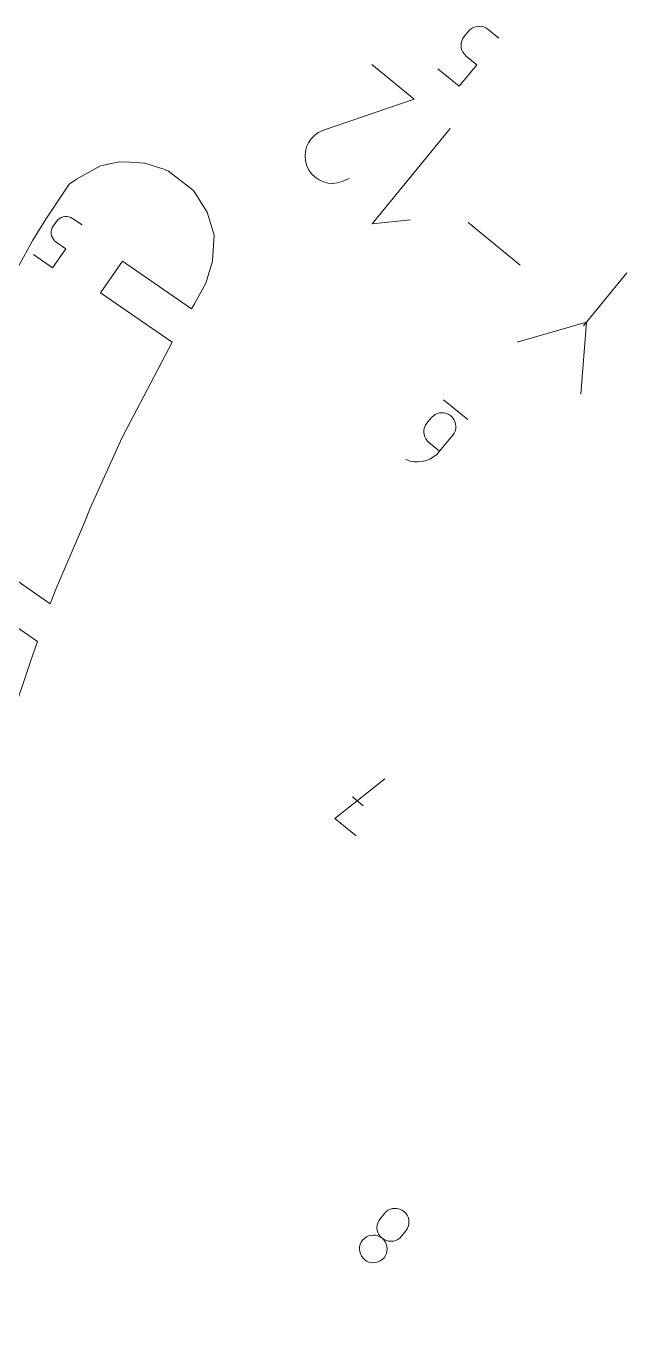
# Model space of a CAD drawing. Header units: millimetres. Extents: x -427 to 95, y -121 to 655.
# Drawn here: x -114.7 to -58.3, y 385.8 to 508.8 of the extents above; entities that cross this region are included whole.
import ezdxf

# ---------------------------------------------------------------- set-up
doc = ezdxf.new("R2010")
doc.units = ezdxf.units.MM
doc.header["$MEASUREMENT"] = 0
doc.layers.add('layer 1', color=7, linetype='Continuous')

msp = doc.modelspace()

# ---------------------------------------------------------------- linework, layer by layer
at = {"layer": 'layer 1', "color": 242, "lineweight": 9}
for points, knots in [([(-70.3347, 507.7071), (-70.3347, 507.7071), (-71.3406, 508.5297), (-71.3406, 508.5297), (-71.3406, 508.5297), (-71.3406, 508.5297), (-71.5342, 508.6616), (-71.5342, 508.6616), (-71.5342, 508.6616), (-71.5342, 508.6616), (-71.7438, 508.7527), (-71.7438, 508.7527), (-71.7438, 508.7527), (-71.7438, 508.7527), (-71.96, 508.8059), (-71.96, 508.8059), (-71.96, 508.8059), (-71.96, 508.8059), (-72.1833, 508.8214), (-72.1833, 508.8214), (-72.1833, 508.8214), (-72.1833, 508.8214), (-72.4026, 508.7988), (-72.4026, 508.7988), (-72.4026, 508.7988), (-72.4026, 508.7988), (-72.6159, 508.7396), (-72.6159, 508.7396), (-72.6159, 508.7396), (-72.6159, 508.7396), (-72.8185, 508.6452), (-72.8185, 508.6452), (-72.8185, 508.6452), (-72.8185, 508.6452), (-73.0058, 508.5108), (-73.0058, 508.5108), (-73.0058, 508.5108), (-73.0058, 508.5108), (-73.1697, 508.3432), (-73.1697, 508.3432), (-73.1697, 508.3432), (-73.1697, 508.3432), (-73.5791, 507.8418), (-73.5791, 507.8418), (-73.5791, 507.8418), (-73.5791, 507.8418), (-73.7104, 507.6489), (-73.7104, 507.6489), (-73.7104, 507.6489), (-73.7104, 507.6489), (-73.8024, 507.4389), (-73.8024, 507.4389), (-73.8024, 507.4389), (-73.8024, 507.4389), (-73.8581, 507.2221), (-73.8581, 507.2221), (-73.8581, 507.2221), (-73.8581, 507.2221), (-73.8711, 506.9995), (-73.8711, 506.9995), (-73.8711, 506.9995), (-73.8711, 506.9995), (-73.8482, 506.7799), (-73.8482, 506.7799), (-73.8482, 506.7799), (-73.8482, 506.7799), (-73.7891, 506.5674), (-73.7891, 506.5674), (-73.7891, 506.5674), (-73.7891, 506.5674), (-73.694, 506.364), (-73.694, 506.364), (-73.694, 506.364), (-73.694, 506.364), (-73.563, 506.1803), (-73.563, 506.1803), (-73.563, 506.1803), (-73.563, 506.1803), (-73.3927, 506.0162), (-73.3927, 506.0162), (-73.3927, 506.0162), (-73.3927, 506.0162), (-72.3865, 505.1936), (-72.3865, 505.1936), (-72.3865, 505.1936), (-72.3865, 505.1936), (-74.035, 503.1744), (-74.035, 503.1744), (-74.035, 503.1744), (-74.035, 503.1744), (-76.0505, 504.8201), (-76.0505, 504.8201)], [0, 0, 0, 0, 0.04166667, 0.04166667, 0.04166667, 0.04166667, 0.08333333, 0.08333333, 0.08333333, 0.08333333, 0.125, 0.125, 0.125, 0.125, 0.16666667, 0.16666667, 0.16666667, 0.16666667, 0.20833333, 0.20833333, 0.20833333, 0.20833333, 0.25, 0.25, 0.25, 0.25, 0.29166667, 0.29166667, 0.29166667, 0.29166667, 0.33333333, 0.33333333, 0.33333333, 0.33333333, 0.375, 0.375, 0.375, 0.375, 0.41666667, 0.41666667, 0.41666667, 0.41666667, 0.45833333, 0.45833333, 0.45833333, 0.45833333, 0.5, 0.5, 0.5, 0.5, 0.54166667, 0.54166667, 0.54166667, 0.54166667, 0.58333333, 0.58333333, 0.58333333, 0.58333333, 0.625, 0.625, 0.625, 0.625, 0.66666667, 0.66666667, 0.66666667, 0.66666667, 0.70833333, 0.70833333, 0.70833333, 0.70833333, 0.75, 0.75, 0.75, 0.75, 0.79166667, 0.79166667, 0.79166667, 0.79166667, 0.83333333, 0.83333333, 0.83333333, 0.83333333, 0.875, 0.875, 0.875, 0.875, 0.91666667, 0.91666667, 0.91666667, 0.91666667, 1, 1, 1, 1]), ([(-82.2521, 505.2196), (-82.2521, 505.2196), (-78.2698, 501.9657), (-78.2698, 501.9657), (-78.2698, 501.9657), (-78.2698, 501.9657), (-86.788, 499.0477), (-86.788, 499.0477), (-86.788, 499.0477), (-86.788, 499.0477), (-86.7979, 499.0446), (-86.7979, 499.0446), (-86.7979, 499.0446), (-86.7979, 499.0446), (-86.8078, 499.0446), (-86.8078, 499.0446), (-86.8078, 499.0446), (-86.8078, 499.0446), (-86.8143, 499.0421), (-86.8143, 499.0421), (-86.8143, 499.0421), (-86.8143, 499.0421), (-86.8245, 499.0384), (-86.8245, 499.0384), (-86.8245, 499.0384), (-86.8245, 499.0384), (-86.8341, 499.0347), (-86.8341, 499.0347), (-86.8341, 499.0347), (-86.8341, 499.0347), (-86.8403, 499.0316), (-86.8403, 499.0316), (-86.8403, 499.0316), (-86.8403, 499.0316), (-86.8505, 499.0279), (-86.8505, 499.0279), (-86.8505, 499.0279), (-86.8505, 499.0279), (-86.8604, 499.0248), (-86.8604, 499.0248), (-86.8604, 499.0248), (-86.8604, 499.0248), (-86.87, 499.0223), (-86.87, 499.0223), (-86.87, 499.0223), (-86.87, 499.0223), (-87.2897, 498.8179), (-87.2897, 498.8179), (-87.2897, 498.8179), (-87.2897, 498.8179), (-87.6532, 498.5528), (-87.6532, 498.5528), (-87.6532, 498.5528), (-87.6532, 498.5528), (-87.9614, 498.2354), (-87.9614, 498.2354), (-87.9614, 498.2354), (-87.9614, 498.2354), (-88.2073, 497.8684), (-88.2073, 497.8684), (-88.2073, 497.8684), (-88.2073, 497.8684), (-88.3878, 497.4679), (-88.3878, 497.4679), (-88.3878, 497.4679), (-88.3878, 497.4679), (-88.4959, 497.0455), (-88.4959, 497.0455), (-88.4959, 497.0455), (-88.4959, 497.0455), (-88.535, 496.6026), (-88.535, 496.6026), (-88.535, 496.6026), (-88.535, 496.6026), (-88.4922, 496.1542), (-88.4922, 496.1542), (-88.4922, 496.1542), (-88.4922, 496.1542), (-88.3714, 495.7048), (-88.3714, 495.7048), (-88.3714, 495.7048), (-88.3714, 495.7048), (-88.1649, 495.2883), (-88.1649, 495.2883), (-88.1649, 495.2883), (-88.1649, 495.2883), (-87.8995, 494.9247), (-87.8995, 494.9247), (-87.8995, 494.9247), (-87.8995, 494.9247), (-87.5783, 494.6169), (-87.5783, 494.6169), (-87.5783, 494.6169), (-87.5783, 494.6169), (-87.211, 494.3703), (-87.211, 494.3703), (-87.211, 494.3703), (-87.211, 494.3703), (-86.8143, 494.1938), (-86.8143, 494.1938), (-86.8143, 494.1938), (-86.8143, 494.1938), (-86.3881, 494.0826), (-86.3881, 494.0826), (-86.3881, 494.0826), (-86.3881, 494.0826), (-85.9459, 494.0461), (-85.9459, 494.0461), (-85.9459, 494.0461), (-85.9459, 494.0461), (-85.4968, 494.0888), (-85.4968, 494.0888), (-85.4968, 494.0888), (-85.4968, 494.0888), (-85.0475, 494.213), (-85.0475, 494.213), (-85.0475, 494.213), (-85.0475, 494.213), (-84.376, 494.5023), (-84.376, 494.5023)], [0, 0, 0, 0, 0.03225806, 0.03225806, 0.03225806, 0.03225806, 0.06451613, 0.06451613, 0.06451613, 0.06451613, 0.09677419, 0.09677419, 0.09677419, 0.09677419, 0.12903226, 0.12903226, 0.12903226, 0.12903226, 0.16129032, 0.16129032, 0.16129032, 0.16129032, 0.19354839, 0.19354839, 0.19354839, 0.19354839, 0.22580645, 0.22580645, 0.22580645, 0.22580645, 0.25806452, 0.25806452, 0.25806452, 0.25806452, 0.29032258, 0.29032258, 0.29032258, 0.29032258, 0.32258065, 0.32258065, 0.32258065, 0.32258065, 0.35483871, 0.35483871, 0.35483871, 0.35483871, 0.38709677, 0.38709677, 0.38709677, 0.38709677, 0.41935484, 0.41935484, 0.41935484, 0.41935484, 0.4516129, 0.4516129, 0.4516129, 0.4516129, 0.48387097, 0.48387097, 0.48387097, 0.48387097, 0.51612903, 0.51612903, 0.51612903, 0.51612903, 0.5483871, 0.5483871, 0.5483871, 0.5483871, 0.58064516, 0.58064516, 0.58064516, 0.58064516, 0.61290323, 0.61290323, 0.61290323, 0.61290323, 0.64516129, 0.64516129, 0.64516129, 0.64516129, 0.67741935, 0.67741935, 0.67741935, 0.67741935, 0.70967742, 0.70967742, 0.70967742, 0.70967742, 0.74193548, 0.74193548, 0.74193548, 0.74193548, 0.77419355, 0.77419355, 0.77419355, 0.77419355, 0.80645161, 0.80645161, 0.80645161, 0.80645161, 0.83870968, 0.83870968, 0.83870968, 0.83870968, 0.87096774, 0.87096774, 0.87096774, 0.87096774, 0.90322581, 0.90322581, 0.90322581, 0.90322581, 0.93548387, 0.93548387, 0.93548387, 0.93548387, 1, 1, 1, 1]), ([(-74.9068, 499.2186), (-74.9068, 499.2186), (-82.2323, 490.2511), (-82.2323, 490.2511), (-82.2323, 490.2511), (-82.2323, 490.2511), (-78.6107, 490.6178), (-78.6107, 490.6178)], [0, 0, 0, 0, 0.33333333, 0.33333333, 0.33333333, 0.33333333, 1, 1, 1, 1]), ([(-109.4822, 490.1393), (-109.4822, 490.1393), (-110.3738, 490.7562), (-110.3738, 490.7562), (-110.3738, 490.7562), (-110.3738, 490.7562), (-110.5442, 490.8503), (-110.5442, 490.8503), (-110.5442, 490.8503), (-110.5442, 490.8503), (-110.7247, 490.9129), (-110.7247, 490.9129), (-110.7247, 490.9129), (-110.7247, 490.9129), (-110.908, 490.946), (-110.908, 490.946), (-110.908, 490.946), (-110.908, 490.946), (-111.0951, 490.9426), (-111.0951, 490.9426), (-111.0951, 490.9426), (-111.0951, 490.9426), (-111.2784, 490.9098), (-111.2784, 490.9098), (-111.2784, 490.9098), (-111.2784, 490.9098), (-111.4522, 490.8445), (-111.4522, 490.8445), (-111.4522, 490.8445), (-111.4522, 490.8445), (-111.6129, 490.7528), (-111.6129, 490.7528), (-111.6129, 490.7528), (-111.6129, 490.7528), (-111.7603, 490.6277), (-111.7603, 490.6277), (-111.7603, 490.6277), (-111.7603, 490.6277), (-111.8851, 490.4765), (-111.8851, 490.4765), (-111.8851, 490.4765), (-111.8851, 490.4765), (-112.1933, 490.0343), (-112.1933, 490.0343), (-112.1933, 490.0343), (-112.1933, 490.0343), (-112.2881, 489.8643), (-112.2881, 489.8643), (-112.2881, 489.8643), (-112.2881, 489.8643), (-112.3503, 489.6837), (-112.3503, 489.6837), (-112.3503, 489.6837), (-112.3503, 489.6837), (-112.3831, 489.5004), (-112.3831, 489.5004), (-112.3831, 489.5004), (-112.3831, 489.5004), (-112.3797, 489.313), (-112.3797, 489.313), (-112.3797, 489.313), (-112.3797, 489.313), (-112.3472, 489.1331), (-112.3472, 489.1331), (-112.3472, 489.1331), (-112.3472, 489.1331), (-112.2816, 488.9593), (-112.2816, 488.9593), (-112.2816, 488.9593), (-112.2816, 488.9593), (-112.1899, 488.7958), (-112.1899, 488.7958), (-112.1899, 488.7958), (-112.1899, 488.7958), (-112.0654, 488.6518), (-112.0654, 488.6518), (-112.0654, 488.6518), (-112.0654, 488.6518), (-111.9146, 488.5264), (-111.9146, 488.5264), (-111.9146, 488.5264), (-111.9146, 488.5264), (-111.0229, 487.9104), (-111.0229, 487.9104), (-111.0229, 487.9104), (-111.0229, 487.9104), (-112.262, 486.1213), (-112.262, 486.1213), (-112.262, 486.1213), (-112.262, 486.1213), (-114.045, 487.3532), (-114.045, 487.3532)], [0, 0, 0, 0, 0.04166667, 0.04166667, 0.04166667, 0.04166667, 0.08333333, 0.08333333, 0.08333333, 0.08333333, 0.125, 0.125, 0.125, 0.125, 0.16666667, 0.16666667, 0.16666667, 0.16666667, 0.20833333, 0.20833333, 0.20833333, 0.20833333, 0.25, 0.25, 0.25, 0.25, 0.29166667, 0.29166667, 0.29166667, 0.29166667, 0.33333333, 0.33333333, 0.33333333, 0.33333333, 0.375, 0.375, 0.375, 0.375, 0.41666667, 0.41666667, 0.41666667, 0.41666667, 0.45833333, 0.45833333, 0.45833333, 0.45833333, 0.5, 0.5, 0.5, 0.5, 0.54166667, 0.54166667, 0.54166667, 0.54166667, 0.58333333, 0.58333333, 0.58333333, 0.58333333, 0.625, 0.625, 0.625, 0.625, 0.66666667, 0.66666667, 0.66666667, 0.66666667, 0.70833333, 0.70833333, 0.70833333, 0.70833333, 0.75, 0.75, 0.75, 0.75, 0.79166667, 0.79166667, 0.79166667, 0.79166667, 0.83333333, 0.83333333, 0.83333333, 0.83333333, 0.875, 0.875, 0.875, 0.875, 0.91666667, 0.91666667, 0.91666667, 0.91666667, 1, 1, 1, 1]), ([(-68.6072, 479.124), (-68.6072, 479.124), (-62.0847, 481.0082), (-62.0847, 481.0082), (-62.0847, 481.0082), (-62.0847, 481.0082), (-62.6254, 474.237), (-62.6254, 474.237)], [0, 0, 0, 0, 0.33333333, 0.33333333, 0.33333333, 0.33333333, 1, 1, 1, 1]), ([(-79.0465, 468.0846), (-79.0465, 468.0846), (-79.0465, 468.0846), (-79.0465, 468.0846), (-79.0465, 468.0846), (-79.0465, 468.0846), (-78.6696, 467.956), (-78.6696, 467.956), (-78.6696, 467.956), (-78.6696, 467.956), (-78.2862, 467.8848), (-78.2862, 467.8848), (-78.2862, 467.8848), (-78.2862, 467.8848), (-77.8994, 467.8712), (-77.8994, 467.8712), (-77.8994, 467.8712), (-77.8994, 467.8712), (-77.5191, 467.9108), (-77.5191, 467.9108), (-77.5191, 467.9108), (-77.5191, 467.9108), (-77.1487, 468.0028), (-77.1487, 468.0028), (-77.1487, 468.0028), (-77.1487, 468.0028), (-76.795, 468.1434), (-76.795, 468.1434), (-76.795, 468.1434), (-76.795, 468.1434), (-76.4639, 468.3373), (-76.4639, 468.3373), (-76.4639, 468.3373), (-76.4639, 468.3373), (-76.1558, 468.5798), (-76.1558, 468.5798), (-76.1558, 468.5798), (-76.1558, 468.5798), (-75.8835, 468.8681), (-75.8835, 468.8681), (-75.8835, 468.8681), (-75.8835, 468.8681), (-74.6544, 470.372), (-74.6544, 470.372), (-74.6544, 470.372), (-74.6544, 470.372), (-74.523, 470.5686), (-74.523, 470.5686), (-74.523, 470.5686), (-74.523, 470.5686), (-74.4283, 470.7752), (-74.4283, 470.7752), (-74.4283, 470.7752), (-74.4283, 470.7752), (-74.3759, 470.9945), (-74.3759, 470.9945), (-74.3759, 470.9945), (-74.3759, 470.9945), (-74.3592, 471.2147), (-74.3592, 471.2147), (-74.3592, 471.2147), (-74.3592, 471.2147), (-74.3821, 471.4376), (-74.3821, 471.4376), (-74.3821, 471.4376), (-74.3821, 471.4376), (-74.4413, 471.6507), (-74.4413, 471.6507), (-74.4413, 471.6507), (-74.4413, 471.6507), (-74.5364, 471.8536), (-74.5364, 471.8536), (-74.5364, 471.8536), (-74.5364, 471.8536), (-74.6711, 472.0406), (-74.6711, 472.0406), (-74.6711, 472.0406), (-74.6711, 472.0406), (-74.8377, 472.2041), (-74.8377, 472.2041), (-74.8377, 472.2041), (-74.8377, 472.2041), (-75.0313, 472.3351), (-75.0313, 472.3351), (-75.0313, 472.3351), (-75.0313, 472.3351), (-75.2409, 472.4271), (-75.2409, 472.4271), (-75.2409, 472.4271), (-75.2409, 472.4271), (-75.4574, 472.4791), (-75.4574, 472.4791), (-75.4574, 472.4791), (-75.4574, 472.4791), (-75.6804, 472.4959), (-75.6804, 472.4959), (-75.6804, 472.4959), (-75.6804, 472.4959), (-75.9, 472.4729), (-75.9, 472.4729), (-75.9, 472.4729), (-75.9, 472.4729), (-76.113, 472.4138), (-76.113, 472.4138), (-76.113, 472.4138), (-76.113, 472.4138), (-76.3162, 472.3193), (-76.3162, 472.3193), (-76.3162, 472.3193), (-76.3162, 472.3193), (-76.5029, 472.1849), (-76.5029, 472.1849), (-76.5029, 472.1849), (-76.5029, 472.1849), (-76.6668, 472.0171), (-76.6668, 472.0171), (-76.6668, 472.0171), (-76.6668, 472.0171), (-77.0765, 471.5163), (-77.0765, 471.5163), (-77.0765, 471.5163), (-77.0765, 471.5163), (-77.2078, 471.3221), (-77.2078, 471.3221), (-77.2078, 471.3221), (-77.2078, 471.3221), (-77.2995, 471.1125), (-77.2995, 471.1125), (-77.2995, 471.1125), (-77.2995, 471.1125), (-77.3552, 470.8966), (-77.3552, 470.8966), (-77.3552, 470.8966), (-77.3552, 470.8966), (-77.3682, 470.6736), (-77.3682, 470.6736), (-77.3682, 470.6736), (-77.3682, 470.6736), (-77.3487, 470.454), (-77.3487, 470.454), (-77.3487, 470.454), (-77.3487, 470.454), (-77.2865, 470.241), (-77.2865, 470.241), (-77.2865, 470.241), (-77.2865, 470.241), (-77.1914, 470.0384), (-77.1914, 470.0384), (-77.1914, 470.0384), (-77.1914, 470.0384), (-77.0601, 469.8507), (-77.0601, 469.8507), (-77.0601, 469.8507), (-77.0601, 469.8507), (-76.8897, 469.6869), (-76.8897, 469.6869), (-76.8897, 469.6869), (-76.8897, 469.6869), (-75.8835, 468.8681), (-75.8835, 468.8681)], [0, 0, 0, 0, 0.02439024, 0.02439024, 0.02439024, 0.02439024, 0.04878049, 0.04878049, 0.04878049, 0.04878049, 0.07317073, 0.07317073, 0.07317073, 0.07317073, 0.09756098, 0.09756098, 0.09756098, 0.09756098, 0.12195122, 0.12195122, 0.12195122, 0.12195122, 0.14634146, 0.14634146, 0.14634146, 0.14634146, 0.17073171, 0.17073171, 0.17073171, 0.17073171, 0.19512195, 0.19512195, 0.19512195, 0.19512195, 0.2195122, 0.2195122, 0.2195122, 0.2195122, 0.24390244, 0.24390244, 0.24390244, 0.24390244, 0.26829268, 0.26829268, 0.26829268, 0.26829268, 0.29268293, 0.29268293, 0.29268293, 0.29268293, 0.31707317, 0.31707317, 0.31707317, 0.31707317, 0.34146341, 0.34146341, 0.34146341, 0.34146341, 0.36585366, 0.36585366, 0.36585366, 0.36585366, 0.3902439, 0.3902439, 0.3902439, 0.3902439, 0.41463415, 0.41463415, 0.41463415, 0.41463415, 0.43902439, 0.43902439, 0.43902439, 0.43902439, 0.46341463, 0.46341463, 0.46341463, 0.46341463, 0.48780488, 0.48780488, 0.48780488, 0.48780488, 0.51219512, 0.51219512, 0.51219512, 0.51219512, 0.53658537, 0.53658537, 0.53658537, 0.53658537, 0.56097561, 0.56097561, 0.56097561, 0.56097561, 0.58536585, 0.58536585, 0.58536585, 0.58536585, 0.6097561, 0.6097561, 0.6097561, 0.6097561, 0.63414634, 0.63414634, 0.63414634, 0.63414634, 0.65853659, 0.65853659, 0.65853659, 0.65853659, 0.68292683, 0.68292683, 0.68292683, 0.68292683, 0.70731707, 0.70731707, 0.70731707, 0.70731707, 0.73170732, 0.73170732, 0.73170732, 0.73170732, 0.75609756, 0.75609756, 0.75609756, 0.75609756, 0.7804878, 0.7804878, 0.7804878, 0.7804878, 0.80487805, 0.80487805, 0.80487805, 0.80487805, 0.82926829, 0.82926829, 0.82926829, 0.82926829, 0.85365854, 0.85365854, 0.85365854, 0.85365854, 0.87804878, 0.87804878, 0.87804878, 0.87804878, 0.90243902, 0.90243902, 0.90243902, 0.90243902, 0.92682927, 0.92682927, 0.92682927, 0.92682927, 0.95121951, 0.95121951, 0.95121951, 0.95121951, 1, 1, 1, 1]), ([(-81.023, 438.075), (-81.023, 438.075), (-85.7328, 434.3645), (-85.7328, 434.3645), (-85.7328, 434.3645), (-85.7328, 434.3645), (-83.717, 432.7188), (-83.717, 432.7188)], [0, 0, 0, 0, 0.33333333, 0.33333333, 0.33333333, 0.33333333, 1, 1, 1, 1]), ([(-79.0564, 395.6066), (-79.0564, 395.6066), (-79.0564, 395.6066), (-79.0564, 395.6066), (-79.0564, 395.6066), (-79.0564, 395.6066), (-78.9251, 395.8026), (-78.9251, 395.8026), (-78.9251, 395.8026), (-78.9251, 395.8026), (-78.8334, 396.0095), (-78.8334, 396.0095), (-78.8334, 396.0095), (-78.8334, 396.0095), (-78.7777, 396.2288), (-78.7777, 396.2288), (-78.7777, 396.2288), (-78.7777, 396.2288), (-78.7647, 396.449), (-78.7647, 396.449), (-78.7647, 396.449), (-78.7647, 396.449), (-78.7879, 396.6685), (-78.7879, 396.6685), (-78.7879, 396.6685), (-78.7879, 396.6685), (-78.8464, 396.8847), (-78.8464, 396.8847), (-78.8464, 396.8847), (-78.8464, 396.8847), (-78.9415, 397.0845), (-78.9415, 397.0845), (-78.9415, 397.0845), (-78.9415, 397.0845), (-79.0728, 397.2715), (-79.0728, 397.2715), (-79.0728, 397.2715), (-79.0728, 397.2715), (-79.2431, 397.4354), (-79.2431, 397.4354), (-79.2431, 397.4354), (-79.2431, 397.4354), (-79.4364, 397.567), (-79.4364, 397.567), (-79.4364, 397.567), (-79.4364, 397.567), (-79.643, 397.6586), (-79.643, 397.6586), (-79.643, 397.6586), (-79.643, 397.6586), (-79.8625, 397.7138), (-79.8625, 397.7138), (-79.8625, 397.7138), (-79.8625, 397.7138), (-80.0821, 397.7268), (-80.0821, 397.7268), (-80.0821, 397.7268), (-80.0821, 397.7268), (-80.3017, 397.7079), (-80.3017, 397.7079), (-80.3017, 397.7079), (-80.3017, 397.7079), (-80.5178, 397.6481), (-80.5178, 397.6481), (-80.5178, 397.6481), (-80.5178, 397.6481), (-80.7179, 397.5534), (-80.7179, 397.5534), (-80.7179, 397.5534), (-80.7179, 397.5534), (-80.9047, 397.4193), (-80.9047, 397.4193), (-80.9047, 397.4193), (-80.9047, 397.4193), (-81.0688, 397.2514), (-81.0688, 397.2514), (-81.0688, 397.2514), (-81.0688, 397.2514), (-81.4785, 396.7497), (-81.4785, 396.7497), (-81.4785, 396.7497), (-81.4785, 396.7497), (-81.6098, 396.5567), (-81.6098, 396.5567), (-81.6098, 396.5567), (-81.6098, 396.5567), (-81.7012, 396.3468), (-81.7012, 396.3468), (-81.7012, 396.3468), (-81.7012, 396.3468), (-81.7569, 396.1312), (-81.7569, 396.1312), (-81.7569, 396.1312), (-81.7569, 396.1312), (-81.7737, 395.9082), (-81.7737, 395.9082), (-81.7737, 395.9082), (-81.7737, 395.9082), (-81.7507, 395.6877), (-81.7507, 395.6877), (-81.7507, 395.6877), (-81.7507, 395.6877), (-81.6916, 395.4719), (-81.6916, 395.4719), (-81.6916, 395.4719), (-81.6916, 395.4719), (-81.5931, 395.2715), (-81.5931, 395.2715), (-81.5931, 395.2715), (-81.5931, 395.2715), (-81.4618, 395.0854), (-81.4618, 395.0854), (-81.4618, 395.0854), (-81.4618, 395.0854), (-81.2949, 394.9212), (-81.2949, 394.9212), (-81.2949, 394.9212), (-81.2949, 394.9212), (-81.1016, 394.7902), (-81.1016, 394.7902), (-81.1016, 394.7902), (-81.1016, 394.7902), (-80.8913, 394.6983), (-80.8913, 394.6983), (-80.8913, 394.6983), (-80.8913, 394.6983), (-80.6755, 394.6428), (-80.6755, 394.6428), (-80.6755, 394.6428), (-80.6755, 394.6428), (-80.4525, 394.6295), (-80.4525, 394.6295), (-80.4525, 394.6295), (-80.4525, 394.6295), (-80.2329, 394.6496), (-80.2329, 394.6496), (-80.2329, 394.6496), (-80.2329, 394.6496), (-80.0164, 394.7116), (-80.0164, 394.7116), (-80.0164, 394.7116), (-80.0164, 394.7116), (-79.8167, 394.8063), (-79.8167, 394.8063), (-79.8167, 394.8063), (-79.8167, 394.8063), (-79.6296, 394.9377), (-79.6296, 394.9377), (-79.6296, 394.9377), (-79.6296, 394.9377), (-79.4661, 395.1083), (-79.4661, 395.1083), (-79.4661, 395.1083), (-79.4661, 395.1083), (-79.0564, 395.6066), (-79.0564, 395.6066)], [0, 0, 0, 0, 0.025, 0.025, 0.025, 0.025, 0.05, 0.05, 0.05, 0.05, 0.075, 0.075, 0.075, 0.075, 0.1, 0.1, 0.1, 0.1, 0.125, 0.125, 0.125, 0.125, 0.15, 0.15, 0.15, 0.15, 0.175, 0.175, 0.175, 0.175, 0.2, 0.2, 0.2, 0.2, 0.225, 0.225, 0.225, 0.225, 0.25, 0.25, 0.25, 0.25, 0.275, 0.275, 0.275, 0.275, 0.3, 0.3, 0.3, 0.3, 0.325, 0.325, 0.325, 0.325, 0.35, 0.35, 0.35, 0.35, 0.375, 0.375, 0.375, 0.375, 0.4, 0.4, 0.4, 0.4, 0.425, 0.425, 0.425, 0.425, 0.45, 0.45, 0.45, 0.45, 0.475, 0.475, 0.475, 0.475, 0.5, 0.5, 0.5, 0.5, 0.525, 0.525, 0.525, 0.525, 0.55, 0.55, 0.55, 0.55, 0.575, 0.575, 0.575, 0.575, 0.6, 0.6, 0.6, 0.6, 0.625, 0.625, 0.625, 0.625, 0.65, 0.65, 0.65, 0.65, 0.675, 0.675, 0.675, 0.675, 0.7, 0.7, 0.7, 0.7, 0.725, 0.725, 0.725, 0.725, 0.75, 0.75, 0.75, 0.75, 0.775, 0.775, 0.775, 0.775, 0.8, 0.8, 0.8, 0.8, 0.825, 0.825, 0.825, 0.825, 0.85, 0.85, 0.85, 0.85, 0.875, 0.875, 0.875, 0.875, 0.9, 0.9, 0.9, 0.9, 0.925, 0.925, 0.925, 0.925, 0.95, 0.95, 0.95, 0.95, 1, 1, 1, 1]), ([(-83.1239, 394.7351), (-83.1239, 394.7351), (-83.1239, 394.7351), (-83.1239, 394.7351), (-83.1239, 394.7351), (-83.1239, 394.7351), (-83.2549, 394.5409), (-83.2549, 394.5409), (-83.2549, 394.5409), (-83.2549, 394.5409), (-83.3466, 394.3344), (-83.3466, 394.3344), (-83.3466, 394.3344), (-83.3466, 394.3344), (-83.4024, 394.1154), (-83.4024, 394.1154), (-83.4024, 394.1154), (-83.4024, 394.1154), (-83.4157, 393.8955), (-83.4157, 393.8955), (-83.4157, 393.8955), (-83.4157, 393.8955), (-83.3924, 393.6725), (-83.3924, 393.6725), (-83.3924, 393.6725), (-83.3924, 393.6725), (-83.3336, 393.4592), (-83.3336, 393.4592), (-83.3336, 393.4592), (-83.3336, 393.4592), (-83.2382, 393.2566), (-83.2382, 393.2566), (-83.2382, 393.2566), (-83.2382, 393.2566), (-83.1072, 393.0727), (-83.1072, 393.0727), (-83.1072, 393.0727), (-83.1072, 393.0727), (-82.9403, 392.9091), (-82.9403, 392.9091), (-82.9403, 392.9091), (-82.9403, 392.9091), (-82.7439, 392.7781), (-82.7439, 392.7781), (-82.7439, 392.7781), (-82.7439, 392.7781), (-82.5371, 392.6824), (-82.5371, 392.6824), (-82.5371, 392.6824), (-82.5371, 392.6824), (-82.3206, 392.6304), (-82.3206, 392.6304), (-82.3206, 392.6304), (-82.3206, 392.6304), (-82.0979, 392.6137), (-82.0979, 392.6137), (-82.0979, 392.6137), (-82.0979, 392.6137), (-81.8783, 392.6369), (-81.8783, 392.6369), (-81.8783, 392.6369), (-81.8783, 392.6369), (-81.6622, 392.6961), (-81.6622, 392.6961), (-81.6622, 392.6961), (-81.6622, 392.6961), (-81.4618, 392.7911), (-81.4618, 392.7911), (-81.4618, 392.7911), (-81.4618, 392.7911), (-81.2754, 392.9221), (-81.2754, 392.9221), (-81.2754, 392.9221), (-81.2754, 392.9221), (-81.1115, 393.0894), (-81.1115, 393.0894), (-81.1115, 393.0894), (-81.1115, 393.0894), (-80.9802, 393.2857), (-80.9802, 393.2857), (-80.9802, 393.2857), (-80.9802, 393.2857), (-80.8886, 393.4957), (-80.8886, 393.4957), (-80.8886, 393.4957), (-80.8886, 393.4957), (-80.8328, 393.7116), (-80.8328, 393.7116), (-80.8328, 393.7116), (-80.8328, 393.7116), (-80.8195, 393.9345), (-80.8195, 393.9345), (-80.8195, 393.9345), (-80.8195, 393.9345), (-80.8393, 394.1538), (-80.8393, 394.1538), (-80.8393, 394.1538), (-80.8393, 394.1538), (-80.8978, 394.3675), (-80.8978, 394.3675), (-80.8978, 394.3675), (-80.8978, 394.3675), (-80.9966, 394.5707), (-80.9966, 394.5707), (-80.9966, 394.5707), (-80.9966, 394.5707), (-81.1279, 394.7571), (-81.1279, 394.7571), (-81.1279, 394.7571), (-81.1279, 394.7571), (-81.2949, 394.9212), (-81.2949, 394.9212), (-81.2949, 394.9212), (-81.2949, 394.9212), (-81.4881, 395.0522), (-81.4881, 395.0522), (-81.4881, 395.0522), (-81.4881, 395.0522), (-81.6981, 395.1442), (-81.6981, 395.1442), (-81.6981, 395.1442), (-81.6981, 395.1442), (-81.9143, 395.1966), (-81.9143, 395.1966), (-81.9143, 395.1966), (-81.9143, 395.1966), (-82.1376, 395.2133), (-82.1376, 395.2133), (-82.1376, 395.2133), (-82.1376, 395.2133), (-82.3568, 395.1904), (-82.3568, 395.1904), (-82.3568, 395.1904), (-82.3568, 395.1904), (-82.5733, 395.1309), (-82.5733, 395.1309), (-82.5733, 395.1309), (-82.5733, 395.1309), (-82.7731, 395.0358), (-82.7731, 395.0358), (-82.7731, 395.0358), (-82.7731, 395.0358), (-82.9601, 394.9011), (-82.9601, 394.9011), (-82.9601, 394.9011), (-82.9601, 394.9011), (-83.1239, 394.7351), (-83.1239, 394.7351)], [0, 0, 0, 0, 0.02631579, 0.02631579, 0.02631579, 0.02631579, 0.05263158, 0.05263158, 0.05263158, 0.05263158, 0.07894737, 0.07894737, 0.07894737, 0.07894737, 0.10526316, 0.10526316, 0.10526316, 0.10526316, 0.13157895, 0.13157895, 0.13157895, 0.13157895, 0.15789474, 0.15789474, 0.15789474, 0.15789474, 0.18421053, 0.18421053, 0.18421053, 0.18421053, 0.21052632, 0.21052632, 0.21052632, 0.21052632, 0.23684211, 0.23684211, 0.23684211, 0.23684211, 0.26315789, 0.26315789, 0.26315789, 0.26315789, 0.28947368, 0.28947368, 0.28947368, 0.28947368, 0.31578947, 0.31578947, 0.31578947, 0.31578947, 0.34210526, 0.34210526, 0.34210526, 0.34210526, 0.36842105, 0.36842105, 0.36842105, 0.36842105, 0.39473684, 0.39473684, 0.39473684, 0.39473684, 0.42105263, 0.42105263, 0.42105263, 0.42105263, 0.44736842, 0.44736842, 0.44736842, 0.44736842, 0.47368421, 0.47368421, 0.47368421, 0.47368421, 0.5, 0.5, 0.5, 0.5, 0.52631579, 0.52631579, 0.52631579, 0.52631579, 0.55263158, 0.55263158, 0.55263158, 0.55263158, 0.57894737, 0.57894737, 0.57894737, 0.57894737, 0.60526316, 0.60526316, 0.60526316, 0.60526316, 0.63157895, 0.63157895, 0.63157895, 0.63157895, 0.65789474, 0.65789474, 0.65789474, 0.65789474, 0.68421053, 0.68421053, 0.68421053, 0.68421053, 0.71052632, 0.71052632, 0.71052632, 0.71052632, 0.73684211, 0.73684211, 0.73684211, 0.73684211, 0.76315789, 0.76315789, 0.76315789, 0.76315789, 0.78947368, 0.78947368, 0.78947368, 0.78947368, 0.81578947, 0.81578947, 0.81578947, 0.81578947, 0.84210526, 0.84210526, 0.84210526, 0.84210526, 0.86842105, 0.86842105, 0.86842105, 0.86842105, 0.89473684, 0.89473684, 0.89473684, 0.89473684, 0.92105263, 0.92105263, 0.92105263, 0.92105263, 0.94736842, 0.94736842, 0.94736842, 0.94736842, 1, 1, 1, 1])]:
    msp.add_open_spline(points, degree=3, knots=knots, dxfattribs=at)
at = {"layer": 'layer 1', "color": 175, "lineweight": 9}
msp.add_open_spline([(-97.2405, 486.7927), (-97.2405, 486.7927), (-97.0767, 489.1953), (-97.0767, 489.1953), (-97.0767, 489.1953), (-97.0767, 489.1953), (-97.234, 489.723), (-97.234, 489.723), (-97.234, 489.723), (-97.234, 489.723), (-97.7354, 491.3294), (-97.7354, 491.3294), (-97.7354, 491.3294), (-97.7354, 491.3294), (-99.0203, 493.3716), (-99.0203, 493.3716), (-99.0203, 493.3716), (-99.0203, 493.3716), (-101.357, 495.1963), (-101.357, 495.1963), (-101.357, 495.1963), (-101.357, 495.1963), (-101.7965, 495.3738), (-101.7965, 495.3738), (-101.7965, 495.3738), (-101.7965, 495.3738), (-103.5828, 495.9569), (-103.5828, 495.9569), (-103.5828, 495.9569), (-103.5828, 495.9569), (-104.9857, 496.0424), (-104.9857, 496.0424), (-104.9857, 496.0424), (-104.9857, 496.0424), (-105.9919, 496.0659), (-105.9919, 496.0659), (-105.9919, 496.0659), (-105.9919, 496.0659), (-107.7485, 495.698), (-107.7485, 495.698), (-107.7485, 495.698), (-107.7485, 495.698), (-110.0164, 494.449), (-110.0164, 494.449), (-110.0164, 494.449), (-110.0164, 494.449), (-110.6919, 493.9842), (-110.6919, 493.9842), (-110.6919, 493.9842), (-110.6919, 493.9842), (-112.8941, 490.6803), (-112.8941, 490.6803), (-112.8941, 490.6803), (-112.8941, 490.6803), (-114.1038, 488.7075), (-114.1038, 488.7075), (-114.1038, 488.7075), (-114.1038, 488.7075), (-115.5392, 486.1476), (-115.5392, 486.1476), (-115.5392, 486.1476), (-115.5392, 486.1476), (-118.106, 481.7319), (-118.106, 481.7319), (-118.106, 481.7319), (-118.106, 481.7319), (-118.7056, 480.6208), (-118.7056, 480.6208), (-118.7056, 480.6208), (-118.7056, 480.6208), (-120.0295, 478.1921), (-120.0295, 478.1921), (-120.0295, 478.1921), (-120.0295, 478.1921), (-121.7437, 474.7117), (-121.7437, 474.7117), (-121.7437, 474.7117), (-121.7437, 474.7117), (-122.806, 472.6238), (-122.806, 472.6238), (-122.806, 472.6238), (-122.806, 472.6238), (-124.2386, 469.4379), (-124.2386, 469.4379), (-124.2386, 469.4379), (-124.2386, 469.4379), (-126.4771, 464.7051), (-126.4771, 464.7051), (-126.4771, 464.7051), (-126.4771, 464.7051), (-127.1061, 463.2468), (-127.1061, 463.2468), (-127.1061, 463.2468), (-127.1061, 463.2468), (-129.5248, 457.1566), (-129.5248, 457.1566), (-129.5248, 457.1566), (-129.5248, 457.1566), (-130.0166, 455.8921), (-130.0166, 455.8921), (-130.0166, 455.8921), (-130.0166, 455.8921), (-132.0687, 450.2674), (-132.0687, 450.2674), (-132.0687, 450.2674), (-132.0687, 450.2674), (-132.593, 448.7923), (-132.593, 448.7923), (-132.593, 448.7923), (-132.593, 448.7923), (-134.0972, 443.9772), (-134.0972, 443.9772), (-134.0972, 443.9772), (-134.0972, 443.9772), (-134.5401, 442.4432), (-134.5401, 442.4432), (-134.5401, 442.4432), (-134.5401, 442.4432), (-136.2378, 436.7269), (-136.2378, 436.7269), (-136.2378, 436.7269), (-136.2378, 436.7269), (-136.6082, 435.4168), (-136.6082, 435.4168), (-136.6082, 435.4168), (-136.6082, 435.4168), (-138.1288, 428.8835), (-138.1288, 428.8835), (-138.1288, 428.8835), (-138.1288, 428.8835), (-138.4206, 427.54), (-138.4206, 427.54), (-138.4206, 427.54), (-138.4206, 427.54), (-139.817, 421.0671), (-139.817, 421.0671), (-139.817, 421.0671), (-139.817, 421.0671), (-140.0331, 420.0184), (-140.0331, 420.0184), (-140.0331, 420.0184), (-140.0331, 420.0184), (-140.9508, 413.718), (-140.9508, 413.718), (-140.9508, 413.718), (-140.9508, 413.718), (-141.0397, 413.0664), (-141.0397, 413.0664), (-141.0397, 413.0664), (-141.0397, 413.0664), (-141.9635, 406.5302), (-141.9635, 406.5302), (-141.9635, 406.5302), (-141.9635, 406.5302), (-142.3339, 402.3193), (-142.3339, 402.3193), (-142.3339, 402.3193), (-142.3339, 402.3193), (-142.5863, 398.9594), (-142.5863, 398.9594), (-142.5863, 398.9594), (-142.5863, 398.9594), (-143.0716, 392.0668), (-143.0716, 392.0668), (-143.0716, 392.0668), (-143.0716, 392.0668), (-143.3896, 391.6047), (-143.3896, 391.6047), (-143.3896, 391.6047), (-143.3896, 391.6047), (-146.9883, 386.3767), (-146.9883, 386.3767), (-146.9883, 386.3767), (-146.9883, 386.3767), (-147.5424, 385.57), (-147.5424, 385.57), (-147.5424, 385.57), (-147.5424, 385.57), (-151.8347, 379.3661), (-151.8347, 379.3661), (-151.8347, 379.3661), (-151.8347, 379.3661), (-152.4433, 378.4844), (-152.4433, 378.4844), (-152.4433, 378.4844), (-152.4433, 378.4844), (-156.697, 372.3419), (-156.697, 372.3419), (-156.697, 372.3419), (-156.697, 372.3419), (-157.3071, 371.4605), (-157.3071, 371.4605), (-157.3071, 371.4605), (-157.3071, 371.4605), (-162.1523, 364.462), (-162.1523, 364.462), (-162.1523, 364.462), (-162.1523, 364.462), (-162.7803, 363.5549), (-162.7803, 363.5549), (-162.7803, 363.5549), (-162.7803, 363.5549), (-167.436, 356.8196), (-167.436, 356.8196), (-167.436, 356.8196), (-167.436, 356.8196), (-168.0393, 355.9475), (-168.0393, 355.9475), (-168.0393, 355.9475), (-168.0393, 355.9475), (-172.6175, 349.3265), (-172.6175, 349.3265), (-172.6175, 349.3265), (-172.6175, 349.3265), (-173.3175, 348.3101), (-173.3175, 348.3101), (-173.3175, 348.3101), (-173.3175, 348.3101), (-176.8356, 343.0108), (-176.8356, 343.0108), (-176.8356, 343.0108), (-176.8356, 343.0108), (-178.6755, 340.4534), (-178.6755, 340.4534), (-178.6755, 340.4534), (-178.6755, 340.4534), (-179.7053, 338.8346), (-179.7053, 338.8346), (-179.7053, 338.8346), (-179.7053, 338.8346), (-182.7325, 334.2232), (-182.7325, 334.2232), (-182.7325, 334.2232), (-182.7325, 334.2232), (-183.0636, 333.6558), (-183.0636, 333.6558), (-183.0636, 333.6558), (-183.0636, 333.6558), (-183.5155, 331.8373), (-183.5155, 331.8373), (-183.5155, 331.8373), (-183.5155, 331.8373), (-183.9859, 329.6022), (-183.9859, 329.6022), (-183.9859, 329.6022), (-183.9859, 329.6022), (-183.6737, 326.3009), (-183.6737, 326.3009), (-183.6737, 326.3009), (-183.6737, 326.3009), (-183.4808, 325.6062), (-183.4808, 325.6062), (-183.4808, 325.6062), (-183.4808, 325.6062), (-182.4882, 323.0203), (-182.4882, 323.0203), (-182.4882, 323.0203), (-182.4882, 323.0203), (-181.6848, 321.8233), (-181.6848, 321.8233), (-181.6848, 321.8233), (-181.6848, 321.8233), (-179.9939, 319.6312), (-179.9939, 319.6312), (-179.9939, 319.6312), (-179.9939, 319.6312), (-175.9793, 316.6848), (-175.9793, 316.6848), (-175.9793, 316.6848), (-175.9793, 316.6848), (-175.0418, 316.0285), (-175.0418, 316.0285), (-175.0418, 316.0285), (-175.0418, 316.0285), (-170.659, 313), (-170.659, 313), (-170.659, 313), (-170.659, 313), (-169.7225, 312.3515), (-169.7225, 312.3515), (-169.7225, 312.3515), (-169.7225, 312.3515), (-168.4515, 311.48), (-168.4515, 311.48), (-168.4515, 311.48), (-168.4515, 311.48), (-167.7175, 310.9749), (-167.7175, 310.9749), (-167.7175, 310.9749), (-167.7175, 310.9749), (-161.1374, 320.4931), (-161.1374, 320.4931), (-161.1374, 320.4931), (-161.1374, 320.4931), (-161.9219, 321.0366), (-161.9219, 321.0366), (-161.9219, 321.0366), (-161.9219, 321.0366), (-166.0133, 323.8623), (-166.0133, 323.8623), (-166.0133, 323.8623), (-166.0133, 323.8623), (-163.6946, 327.2349), (-163.6946, 327.2349), (-163.6946, 327.2349), (-163.6946, 327.2349), (-162.6224, 328.7168), (-162.6224, 328.7168), (-162.6224, 328.7168), (-162.6224, 328.7168), (-159.4793, 333.283), (-159.4793, 333.283), (-159.4793, 333.283), (-159.4793, 333.283), (-158.6645, 334.5115), (-158.6645, 334.5115), (-158.6645, 334.5115), (-158.6645, 334.5115), (-166.8101, 340.1455), (-166.8101, 340.1455), (-166.8101, 340.1455), (-166.8101, 340.1455), (-164.7574, 343.1155), (-164.7574, 343.1155), (-164.7574, 343.1155), (-164.7574, 343.1155), (-156.5923, 337.471), (-156.5923, 337.471), (-156.5923, 337.471), (-156.5923, 337.471), (-155.6338, 338.8383), (-155.6338, 338.8383), (-155.6338, 338.8383), (-155.6338, 338.8383), (-154.3944, 340.6568), (-154.3944, 340.6568), (-154.3944, 340.6568), (-154.3944, 340.6568), (-152.1129, 343.9641), (-152.1129, 343.9641), (-152.1129, 343.9641), (-152.1129, 343.9641), (-152.6239, 344.3147), (-152.6239, 344.3147), (-152.6239, 344.3147), (-152.6239, 344.3147), (-154.1959, 345.4355), (-154.1959, 345.4355), (-154.1959, 345.4355), (-154.1959, 345.4355), (-152.9837, 347.1834), (-152.9837, 347.1834), (-152.9837, 347.1834), (-152.9837, 347.1834), (-149.7155, 351.8734), (-149.7155, 351.8734), (-149.7155, 351.8734), (-149.7155, 351.8734), (-150.9509, 352.7223), (-150.9509, 352.7223), (-150.9509, 352.7223), (-150.9509, 352.7223), (-155.3792, 355.7995), (-155.3792, 355.7995), (-155.3792, 355.7995), (-155.3792, 355.7995), (-154.6, 356.9367), (-154.6, 356.9367), (-154.6, 356.9367), (-154.6, 356.9367), (-152.4882, 359.9689), (-152.4882, 359.9689), (-152.4882, 359.9689), (-152.4882, 359.9689), (-148.0605, 356.9041), (-148.0605, 356.9041), (-148.0605, 356.9041), (-148.0605, 356.9041), (-146.8242, 356.0488), (-146.8242, 356.0488), (-146.8242, 356.0488), (-146.8242, 356.0488), (-143.573, 360.7719), (-143.573, 360.7719), (-143.573, 360.7719), (-143.573, 360.7719), (-150.5703, 365.8098), (-150.5703, 365.8098), (-150.5703, 365.8098), (-150.5703, 365.8098), (-148.5173, 368.7788), (-148.5173, 368.7788), (-148.5173, 368.7788), (-148.5173, 368.7788), (-139.3481, 362.4431), (-139.3481, 362.4431), (-139.3481, 362.4431), (-139.3481, 362.4431), (-140.2855, 361.09), (-140.2855, 361.09), (-140.2855, 361.09), (-140.2855, 361.09), (-135.8117, 367.5797), (-135.8117, 367.5797), (-135.8117, 367.5797), (-135.8117, 367.5797), (-131.8228, 373.2927), (-131.8228, 373.2927), (-131.8228, 373.2927), (-131.8228, 373.2927), (-130.5019, 375.2162), (-130.5019, 375.2162), (-130.5019, 375.2162), (-130.5019, 375.2162), (-127.6636, 379.3556), (-127.6636, 379.3556), (-127.6636, 379.3556), (-127.6636, 379.3556), (-127.3096, 379.8415), (-127.3096, 379.8415), (-127.3096, 379.8415), (-127.3096, 379.8415), (-124.4842, 383.9016), (-124.4842, 383.9016), (-124.4842, 383.9016), (-124.4842, 383.9016), (-124.3266, 384.5613), (-124.3266, 384.5613), (-124.3266, 384.5613), (-124.3266, 384.5613), (-134.3496, 391.4898), (-134.3496, 391.4898), (-134.3496, 391.4898), (-134.3496, 391.4898), (-132.2948, 394.4598), (-132.2948, 394.4598), (-132.2948, 394.4598), (-132.2948, 394.4598), (-124.317, 388.9429), (-124.317, 388.9429), (-124.317, 388.9429), (-124.317, 388.9429), (-124.3139, 390.3557), (-124.3139, 390.3557), (-124.3139, 390.3557), (-124.3139, 390.3557), (-124.2544, 397.4815), (-124.2544, 397.4815), (-124.2544, 397.4815), (-124.2544, 397.4815), (-123.7335, 404.4038), (-123.7335, 404.4038), (-123.7335, 404.4038), (-123.7335, 404.4038), (-123.2058, 410.0769), (-123.2058, 410.0769), (-123.2058, 410.0769), (-123.2058, 410.0769), (-122.5046, 415.4786), (-122.5046, 415.4786), (-122.5046, 415.4786), (-122.5046, 415.4786), (-122.2228, 417.3696), (-122.2228, 417.3696), (-122.2228, 417.3696), (-122.2228, 417.3696), (-121.8555, 419.7431), (-121.8555, 419.7431), (-121.8555, 419.7431), (-121.8555, 419.7431), (-130.361, 425.6233), (-130.361, 425.6233), (-130.361, 425.6233), (-130.361, 425.6233), (-128.3093, 428.5952), (-128.3093, 428.5952), (-128.3093, 428.5952), (-128.3093, 428.5952), (-121.19, 423.6725), (-121.19, 423.6725), (-121.19, 423.6725), (-121.19, 423.6725), (-120.0367, 429.1659), (-120.0367, 429.1659), (-120.0367, 429.1659), (-120.0367, 429.1659), (-118.4535, 435.9669), (-118.4535, 435.9669), (-118.4535, 435.9669), (-118.4535, 435.9669), (-116.3983, 442.9056), (-116.3983, 442.9056), (-116.3983, 442.9056), (-116.3983, 442.9056), (-116.1227, 443.7805), (-116.1227, 443.7805), (-116.1227, 443.7805), (-116.1227, 443.7805), (-114.3336, 449.1268), (-114.3336, 449.1268), (-114.3336, 449.1268), (-114.3336, 449.1268), (-113.6941, 450.9921), (-113.6941, 450.9921), (-113.6941, 450.9921), (-113.6941, 450.9921), (-121.2129, 456.1934), (-121.2129, 456.1934), (-121.2129, 456.1934), (-121.2129, 456.1934), (-119.1611, 459.1625), (-119.1611, 459.1625), (-119.1611, 459.1625), (-119.1611, 459.1625), (-112.4782, 454.5415), (-112.4782, 454.5415), (-112.4782, 454.5415), (-112.4782, 454.5415), (-112.2654, 455.1148), (-112.2654, 455.1148), (-112.2654, 455.1148), (-112.2654, 455.1148), (-111.8684, 456.1179), (-111.8684, 456.1179), (-111.8684, 456.1179), (-111.8684, 456.1179), (-109.2629, 462.1944), (-109.2629, 462.1944), (-109.2629, 462.1944), (-109.2629, 462.1944), (-108.7154, 463.5314), (-108.7154, 463.5314), (-108.7154, 463.5314), (-108.7154, 463.5314), (-105.864, 469.8381), (-105.864, 469.8381), (-105.864, 469.8381), (-105.864, 469.8381), (-105.6506, 470.284), (-105.6506, 470.284), (-105.6506, 470.284), (-105.6506, 470.284), (-102.3539, 476.5603), (-102.3539, 476.5603), (-102.3539, 476.5603), (-102.3539, 476.5603), (-101.0132, 479.1203), (-101.0132, 479.1203), (-101.0132, 479.1203), (-101.0132, 479.1203), (-107.7485, 483.7741), (-107.7485, 483.7741), (-107.7485, 483.7741), (-107.7485, 483.7741), (-105.6968, 486.7444), (-105.6968, 486.7444), (-105.6968, 486.7444), (-105.6968, 486.7444), (-99.1935, 482.2501), (-99.1935, 482.2501), (-99.1935, 482.2501), (-99.1935, 482.2501), (-98.9219, 482.7186), (-98.9219, 482.7186), (-98.9219, 482.7186), (-98.9219, 482.7186), (-97.8469, 484.6759), (-97.8469, 484.6759), (-97.8469, 484.6759), (-97.8469, 484.6759), (-97.2436, 486.7239), (-97.2436, 486.7239), (-97.2436, 486.7239), (-97.2436, 486.7239), (-97.2405, 486.7927), (-97.2405, 486.7927)], degree=3, knots=[0, 0, 0, 0, 0.00689655, 0.00689655, 0.00689655, 0.00689655, 0.0137931, 0.0137931, 0.0137931, 0.0137931, 0.02068966, 0.02068966, 0.02068966, 0.02068966, 0.02758621, 0.02758621, 0.02758621, 0.02758621, 0.03448276, 0.03448276, 0.03448276, 0.03448276, 0.04137931, 0.04137931, 0.04137931, 0.04137931, 0.04827586, 0.04827586, 0.04827586, 0.04827586, 0.05517241, 0.05517241, 0.05517241, 0.05517241, 0.06206897, 0.06206897, 0.06206897, 0.06206897, 0.06896552, 0.06896552, 0.06896552, 0.06896552, 0.07586207, 0.07586207, 0.07586207, 0.07586207, 0.08275862, 0.08275862, 0.08275862, 0.08275862, 0.08965517, 0.08965517, 0.08965517, 0.08965517, 0.09655172, 0.09655172, 0.09655172, 0.09655172, 0.10344828, 0.10344828, 0.10344828, 0.10344828, 0.11034483, 0.11034483, 0.11034483, 0.11034483, 0.11724138, 0.11724138, 0.11724138, 0.11724138, 0.12413793, 0.12413793, 0.12413793, 0.12413793, 0.13103448, 0.13103448, 0.13103448, 0.13103448, 0.13793103, 0.13793103, 0.13793103, 0.13793103, 0.14482759, 0.14482759, 0.14482759, 0.14482759, 0.15172414, 0.15172414, 0.15172414, 0.15172414, 0.15862069, 0.15862069, 0.15862069, 0.15862069, 0.16551724, 0.16551724, 0.16551724, 0.16551724, 0.17241379, 0.17241379, 0.17241379, 0.17241379, 0.17931034, 0.17931034, 0.17931034, 0.17931034, 0.1862069, 0.1862069, 0.1862069, 0.1862069, 0.19310345, 0.19310345, 0.19310345, 0.19310345, 0.2, 0.2, 0.2, 0.2, 0.20689655, 0.20689655, 0.20689655, 0.20689655, 0.2137931, 0.2137931, 0.2137931, 0.2137931, 0.22068966, 0.22068966, 0.22068966, 0.22068966, 0.22758621, 0.22758621, 0.22758621, 0.22758621, 0.23448276, 0.23448276, 0.23448276, 0.23448276, 0.24137931, 0.24137931, 0.24137931, 0.24137931, 0.24827586, 0.24827586, 0.24827586, 0.24827586, 0.25517241, 0.25517241, 0.25517241, 0.25517241, 0.26206897, 0.26206897, 0.26206897, 0.26206897, 0.26896552, 0.26896552, 0.26896552, 0.26896552, 0.27586207, 0.27586207, 0.27586207, 0.27586207, 0.28275862, 0.28275862, 0.28275862, 0.28275862, 0.28965517, 0.28965517, 0.28965517, 0.28965517, 0.29655172, 0.29655172, 0.29655172, 0.29655172, 0.30344828, 0.30344828, 0.30344828, 0.30344828, 0.31034483, 0.31034483, 0.31034483, 0.31034483, 0.31724138, 0.31724138, 0.31724138, 0.31724138, 0.32413793, 0.32413793, 0.32413793, 0.32413793, 0.33103448, 0.33103448, 0.33103448, 0.33103448, 0.33793103, 0.33793103, 0.33793103, 0.33793103, 0.34482759, 0.34482759, 0.34482759, 0.34482759, 0.35172414, 0.35172414, 0.35172414, 0.35172414, 0.35862069, 0.35862069, 0.35862069, 0.35862069, 0.36551724, 0.36551724, 0.36551724, 0.36551724, 0.37241379, 0.37241379, 0.37241379, 0.37241379, 0.37931034, 0.37931034, 0.37931034, 0.37931034, 0.3862069, 0.3862069, 0.3862069, 0.3862069, 0.39310345, 0.39310345, 0.39310345, 0.39310345, 0.4, 0.4, 0.4, 0.4, 0.40689655, 0.40689655, 0.40689655, 0.40689655, 0.4137931, 0.4137931, 0.4137931, 0.4137931, 0.42068966, 0.42068966, 0.42068966, 0.42068966, 0.42758621, 0.42758621, 0.42758621, 0.42758621, 0.43448276, 0.43448276, 0.43448276, 0.43448276, 0.44137931, 0.44137931, 0.44137931, 0.44137931, 0.44827586, 0.44827586, 0.44827586, 0.44827586, 0.45517241, 0.45517241, 0.45517241, 0.45517241, 0.46206897, 0.46206897, 0.46206897, 0.46206897, 0.46896552, 0.46896552, 0.46896552, 0.46896552, 0.47586207, 0.47586207, 0.47586207, 0.47586207, 0.48275862, 0.48275862, 0.48275862, 0.48275862, 0.48965517, 0.48965517, 0.48965517, 0.48965517, 0.49655172, 0.49655172, 0.49655172, 0.49655172, 0.50344828, 0.50344828, 0.50344828, 0.50344828, 0.51034483, 0.51034483, 0.51034483, 0.51034483, 0.51724138, 0.51724138, 0.51724138, 0.51724138, 0.52413793, 0.52413793, 0.52413793, 0.52413793, 0.53103448, 0.53103448, 0.53103448, 0.53103448, 0.53793103, 0.53793103, 0.53793103, 0.53793103, 0.54482759, 0.54482759, 0.54482759, 0.54482759, 0.55172414, 0.55172414, 0.55172414, 0.55172414, 0.55862069, 0.55862069, 0.55862069, 0.55862069, 0.56551724, 0.56551724, 0.56551724, 0.56551724, 0.57241379, 0.57241379, 0.57241379, 0.57241379, 0.57931034, 0.57931034, 0.57931034, 0.57931034, 0.5862069, 0.5862069, 0.5862069, 0.5862069, 0.59310345, 0.59310345, 0.59310345, 0.59310345, 0.6, 0.6, 0.6, 0.6, 0.60689655, 0.60689655, 0.60689655, 0.60689655, 0.6137931, 0.6137931, 0.6137931, 0.6137931, 0.62068966, 0.62068966, 0.62068966, 0.62068966, 0.62758621, 0.62758621, 0.62758621, 0.62758621, 0.63448276, 0.63448276, 0.63448276, 0.63448276, 0.64137931, 0.64137931, 0.64137931, 0.64137931, 0.64827586, 0.64827586, 0.64827586, 0.64827586, 0.65517241, 0.65517241, 0.65517241, 0.65517241, 0.66206897, 0.66206897, 0.66206897, 0.66206897, 0.66896552, 0.66896552, 0.66896552, 0.66896552, 0.67586207, 0.67586207, 0.67586207, 0.67586207, 0.68275862, 0.68275862, 0.68275862, 0.68275862, 0.68965517, 0.68965517, 0.68965517, 0.68965517, 0.69655172, 0.69655172, 0.69655172, 0.69655172, 0.70344828, 0.70344828, 0.70344828, 0.70344828, 0.71034483, 0.71034483, 0.71034483, 0.71034483, 0.71724138, 0.71724138, 0.71724138, 0.71724138, 0.72413793, 0.72413793, 0.72413793, 0.72413793, 0.73103448, 0.73103448, 0.73103448, 0.73103448, 0.73793103, 0.73793103, 0.73793103, 0.73793103, 0.74482759, 0.74482759, 0.74482759, 0.74482759, 0.75172414, 0.75172414, 0.75172414, 0.75172414, 0.75862069, 0.75862069, 0.75862069, 0.75862069, 0.76551724, 0.76551724, 0.76551724, 0.76551724, 0.77241379, 0.77241379, 0.77241379, 0.77241379, 0.77931034, 0.77931034, 0.77931034, 0.77931034, 0.7862069, 0.7862069, 0.7862069, 0.7862069, 0.79310345, 0.79310345, 0.79310345, 0.79310345, 0.8, 0.8, 0.8, 0.8, 0.80689655, 0.80689655, 0.80689655, 0.80689655, 0.8137931, 0.8137931, 0.8137931, 0.8137931, 0.82068966, 0.82068966, 0.82068966, 0.82068966, 0.82758621, 0.82758621, 0.82758621, 0.82758621, 0.83448276, 0.83448276, 0.83448276, 0.83448276, 0.84137931, 0.84137931, 0.84137931, 0.84137931, 0.84827586, 0.84827586, 0.84827586, 0.84827586, 0.85517241, 0.85517241, 0.85517241, 0.85517241, 0.86206897, 0.86206897, 0.86206897, 0.86206897, 0.86896552, 0.86896552, 0.86896552, 0.86896552, 0.87586207, 0.87586207, 0.87586207, 0.87586207, 0.88275862, 0.88275862, 0.88275862, 0.88275862, 0.88965517, 0.88965517, 0.88965517, 0.88965517, 0.89655172, 0.89655172, 0.89655172, 0.89655172, 0.90344828, 0.90344828, 0.90344828, 0.90344828, 0.91034483, 0.91034483, 0.91034483, 0.91034483, 0.91724138, 0.91724138, 0.91724138, 0.91724138, 0.92413793, 0.92413793, 0.92413793, 0.92413793, 0.93103448, 0.93103448, 0.93103448, 0.93103448, 0.93793103, 0.93793103, 0.93793103, 0.93793103, 0.94482759, 0.94482759, 0.94482759, 0.94482759, 0.95172414, 0.95172414, 0.95172414, 0.95172414, 0.95862069, 0.95862069, 0.95862069, 0.95862069, 0.96551724, 0.96551724, 0.96551724, 0.96551724, 0.97241379, 0.97241379, 0.97241379, 0.97241379, 0.97931034, 0.97931034, 0.97931034, 0.97931034, 0.9862069, 0.9862069, 0.9862069, 0.9862069, 1, 1, 1, 1], dxfattribs=at)
at = {"layer": 'layer 1', "color": 242, "lineweight": 9}
for points in [[(-73.2124, 490.3595), (-73.2124, 490.3595), (-68.3087, 486.3576), (-68.3087, 486.3576)], [(-62.3699, 480.657), (-62.3699, 480.657), (-58.2925, 485.6493), (-58.2925, 485.6493)], [(-73.2418, 471.844), (-73.2418, 471.844), (-75.5101, 473.6963), (-75.5101, 473.6963)], [(-84.084, 436.3834), (-84.084, 436.3834), (-83.0778, 435.5605), (-83.0778, 435.5605)]]:
    msp.add_open_spline(points, degree=3, dxfattribs=at)

doc.saveas('drawing.dxf')
